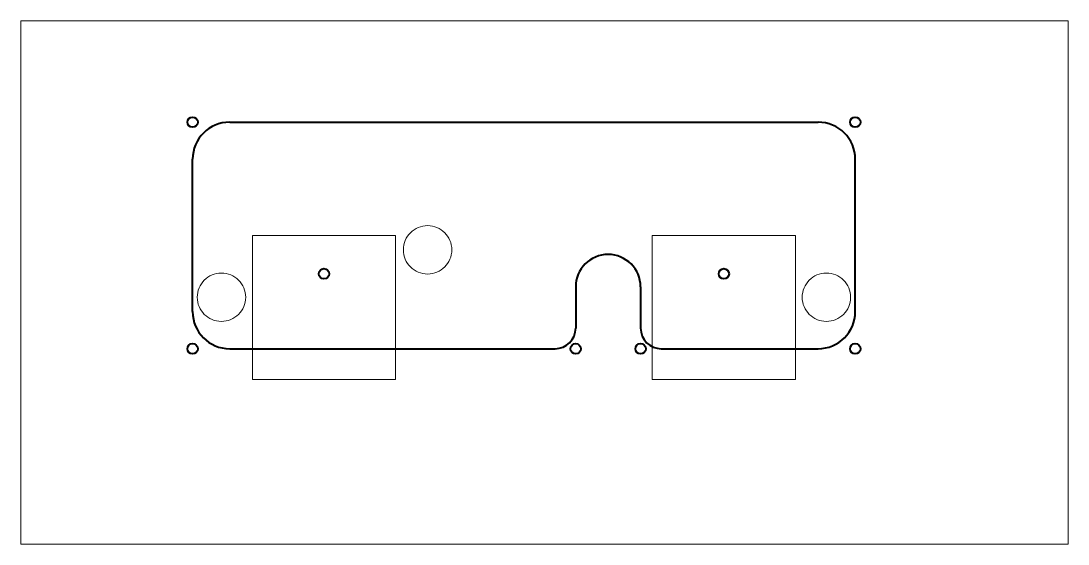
# Paper-space layout 'Sheet1' of a CAD drawing. Header units: millimetres. Extents: x 0 to 4, y 0 to 2.
# The model-space entities are those that its viewports show. They can reach past a viewport. Long polylines and large blocks are cut down to what shows.
import ezdxf

# ---------------------------------------------------------------- set-up
doc = ezdxf.new("R2010")
doc.units = ezdxf.units.MM
doc.header["$LTSCALE"] = 0.5
doc.linetypes.add('CENTER', pattern=[0.72, 0.45, -0.09, 0.09, -0.09])
for name, color, linetype, lineweight in [('ModelSketch_Construction', 7, 'CENTER', 13), ('ModelSketch_Point', 7, 'Continuous', 40), ('ModelSketch_Visible', 7, 'Continuous', 40)]:
    doc.layers.add(name, color=color, linetype=linetype, lineweight=lineweight)

msp = doc.modelspace()

# ---------------------------------------------------------------- linework, layer by layer
at = {"layer": 'ModelSketch_Construction'}
for p, q in [((35.89, 15.97), (35.89, 29.97)), ((35.89, 29.97), (49.79, 29.97)), ((49.79, 15.97), (49.79, 29.97)), ((74.69, 29.97), (88.59, 29.97)), ((74.69, 15.97), (74.69, 29.97)), ((88.59, 15.97), (88.59, 29.97)), ((35.89, 15.97), (49.79, 15.97)), ((74.69, 15.97), (88.59, 15.97))]:
    msp.add_line(p, q, dxfattribs=at)
for centre in [(52.89, 28.57), (32.89, 23.97), (91.59, 23.97)]:
    msp.add_circle(centre, 2.35, dxfattribs=at)
at = {"layer": 'ModelSketch_Point'}
for centre in [(30.09, 40.97), (94.39, 40.97), (42.84, 26.25), (81.64, 26.25), (30.09, 18.97), (67.26, 18.97), (73.56, 18.97), (94.39, 18.97)]:
    msp.add_circle(centre, 0.5, dxfattribs=at)
at = {"layer": 'ModelSketch_Visible'}
for p, q in [((33.69, 40.97), (90.79, 40.97)), ((30.09, 22.57), (30.09, 37.37)), ((94.39, 22.57), (94.39, 37.37)), ((67.26, 24.97), (67.26, 20.97)), ((73.56, 24.97), (73.56, 20.97)), ((33.69, 18.97), (65.26, 18.97)), ((75.56, 18.97), (90.79, 18.97))]:
    msp.add_line(p, q, dxfattribs=at)
for centre, radius, start, end in [((33.69, 37.37), 3.6, 90, 180), ((90.79, 37.37), 3.6, 0, 90), ((70.41, 24.97), 3.15, 0, 180), ((33.69, 22.57), 3.6, 180, 270), ((90.79, 22.57), 3.6, 270, 0), ((65.26, 20.97), 2, 270, 0), ((75.56, 20.97), 2, 180, 270)]:
    msp.add_arc(centre, radius, start, end, dxfattribs=at)

psp = doc.layouts.new('Sheet1')

# ---------------------------------------------------------------- viewports
at = {"layer": '0', "view_target_point": (64.2353, 25.4)}
psp.add_viewport(center=(2, 1), size=(4, 2), view_center_point=(0, 0), view_height=50.8, dxfattribs=at)

doc.saveas('drawing.dxf')
